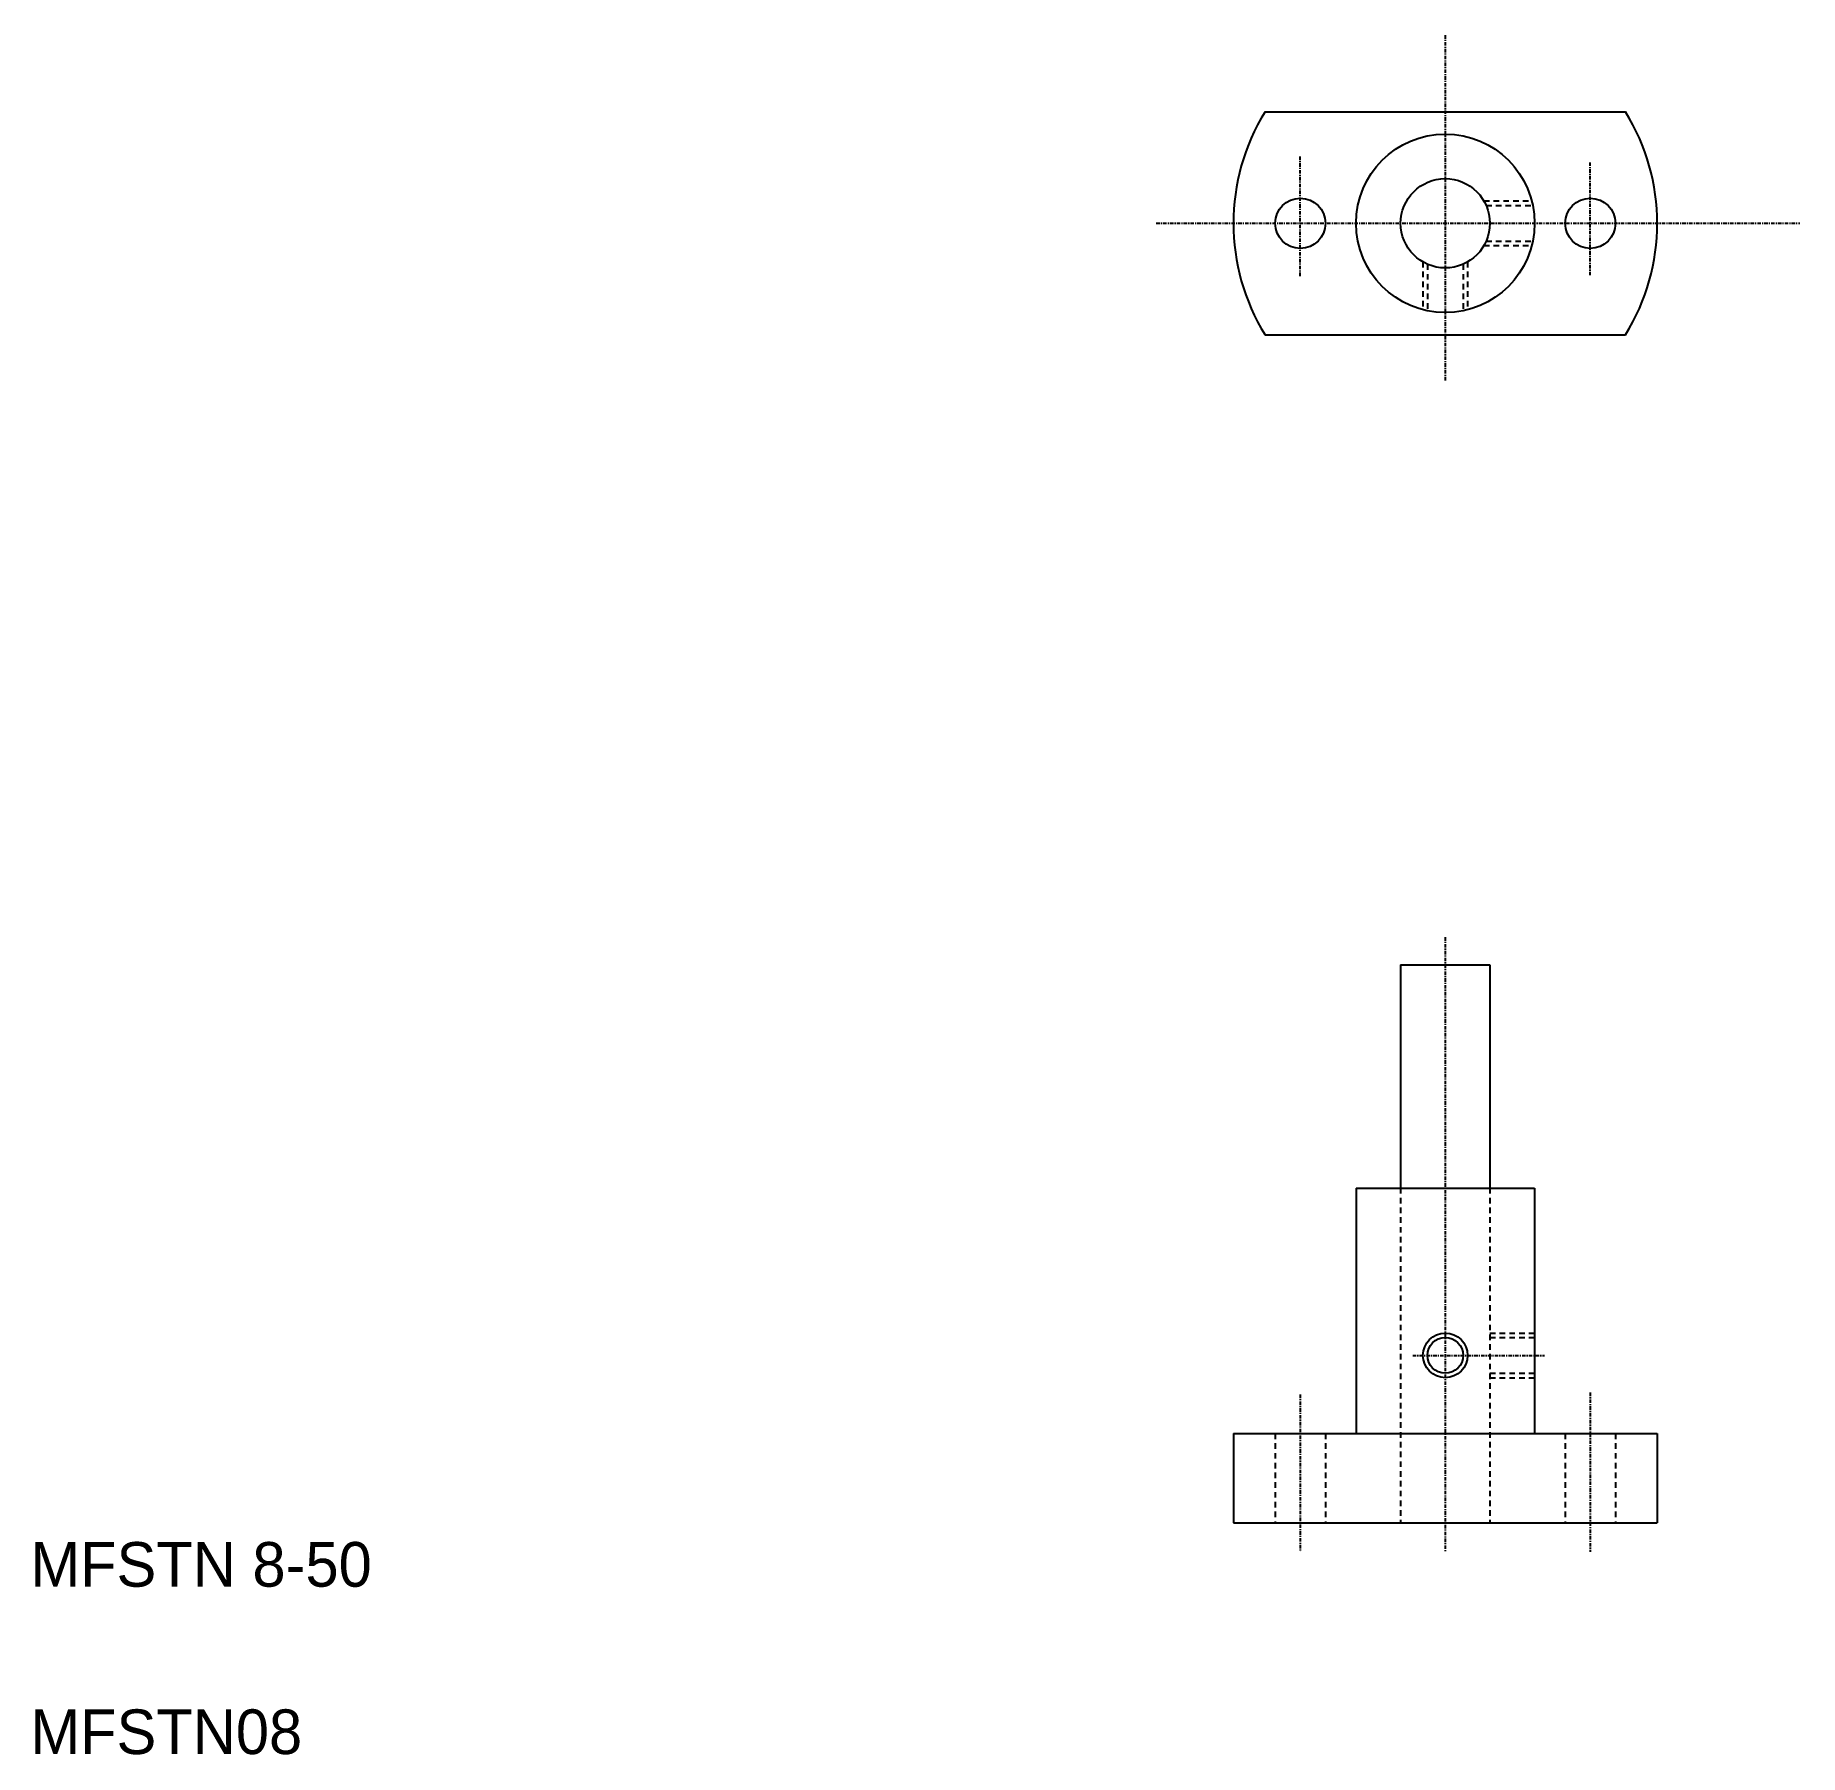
# Model space of a CAD drawing. Extents: x 10 to 169, y 10 to 164.
import ezdxf

# ---------------------------------------------------------------- set-up
doc = ezdxf.new("R2010")
doc.units = 0
doc.header["$LTSCALE"] = 0.25
doc.linetypes.add('CENTER', pattern=[2, 1.25, -0.25, 0.25, -0.25])
doc.linetypes.add('DASHED', pattern=[3.5, 2, -1.5])
doc.layers.get('0').update_dxf_attribs({"linetype": 'CONTINUOUS'})
doc.layers.add('CENTER', color=1, linetype='CENTER')

msp = doc.modelspace()

# ---------------------------------------------------------------- linework, layer by layer
at = {"color": 7, "linetype": 'CONTINUOUS'}
for p, q in [((120.7, 157.19), (153.01, 157.19)), ((120.7, 137.19), (153.01, 137.19)), ((132.86, 80.73), (132.86, 60.73)), ((140.86, 80.73), (140.86, 60.73)), ((128.86, 60.73), (128.86, 38.73)), ((144.86, 60.73), (144.86, 38.73)), ((117.86, 38.73), (117.86, 30.73)), ((155.86, 38.73), (155.86, 30.73))]:
    msp.add_line(p, q, dxfattribs=at)
for p, q in [((128.78, 157.19), (128.78, 157.19)), ((136.86, 157.19), (136.86, 157.19)), ((132.86, 80.73), (140.86, 80.73)), ((128.86, 60.73), (144.86, 60.73)), ((117.86, 38.73), (155.86, 38.73)), ((117.86, 30.73), (155.86, 30.73))]:
    msp.add_line(p, q)
at = {"color": 3, "linetype": 'DASHED'}
for p, q in [((140.32, 149.19), (144.6, 149.19)), ((140.52, 148.79), (144.69, 148.79)), ((140.52, 145.59), (144.69, 145.59)), ((140.32, 145.19), (144.6, 145.19)), ((134.86, 143.73), (134.86, 139.44)), ((135.26, 143.52), (135.26, 139.35)), ((138.46, 143.52), (138.46, 139.35)), ((138.86, 143.73), (138.86, 139.44)), ((132.86, 60.73), (132.86, 30.73)), ((140.86, 60.73), (140.86, 30.73)), ((140.86, 47.73), (144.86, 47.73)), ((140.86, 47.33), (144.86, 47.33)), ((140.86, 44.13), (144.86, 44.13)), ((140.86, 43.73), (144.86, 43.73)), ((121.61, 38.73), (121.61, 30.73)), ((126.11, 38.73), (126.11, 30.73)), ((147.61, 38.73), (147.61, 30.73)), ((152.11, 38.73), (152.11, 30.73))]:
    msp.add_line(p, q, dxfattribs=at)
for centre, radius in [((136.86, 147.19), 8), ((136.86, 147.19), 4), ((123.86, 147.19), 2.25), ((149.86, 147.19), 2.25), ((136.86, 45.73), 1.6)]:
    msp.add_circle(centre, radius)
at = {"color": 3}
msp.add_circle((136.86, 45.73), 2, dxfattribs=at)
for start, end in [(148.2431, 211.7569), (328.2431, 31.7569)]:
    msp.add_arc((136.86, 147.19), 19, start, end)
at = {"layer": 'CENTER', "color": 1, "linetype": 'CENTER'}
for p, q in [((136.86, 164.04), (136.86, 133.04)), ((123.86, 142.46), (123.86, 153.27)), ((149.86, 142.53), (149.86, 152.66)), ((110.95, 147.19), (168.64, 147.19)), ((136.86, 83.21), (136.86, 28.11)), ((133.94, 45.73), (145.76, 45.73)), ((123.86, 42.22), (123.86, 28.11)), ((149.86, 42.39), (149.86, 28.11))]:
    msp.add_line(p, q, dxfattribs=at)

# ---------------------------------------------------------------- texts
for s, p in [('MFSTN 8-50', (10, 25)), ('MFSTN08', (10, 10))]:
    msp.add_text(s, height=4).set_placement(p)

doc.saveas('drawing.dxf')
